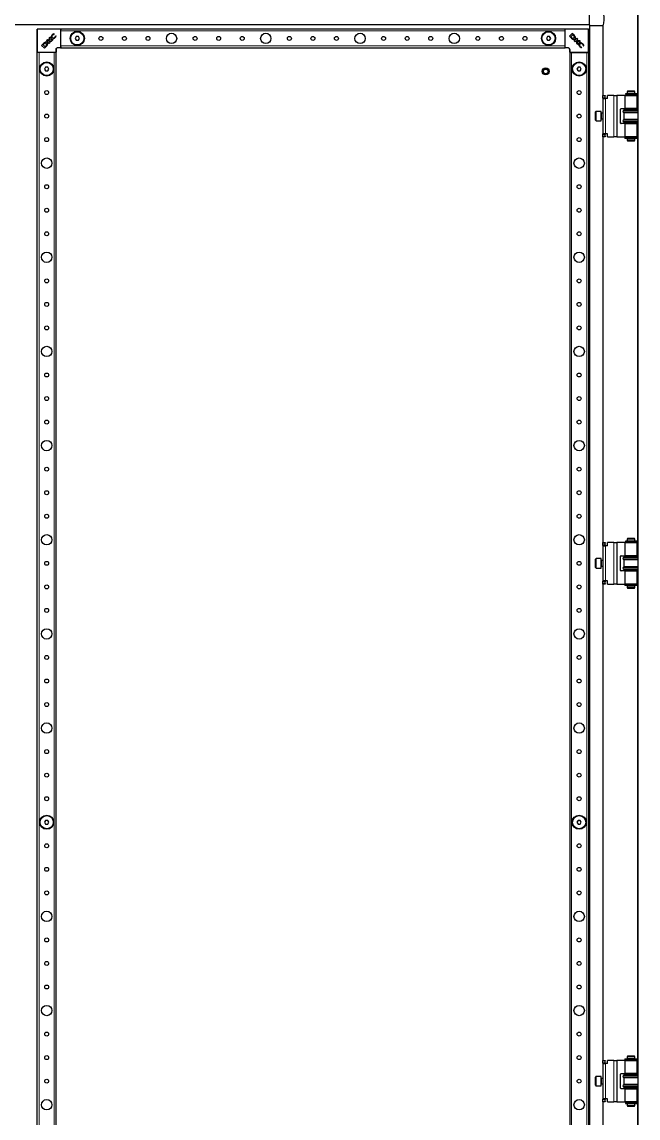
# Model space of a CAD drawing. Header units: millimetres. Extents: x -1414 to 3240, y -1920 to 1219.
# Drawn here: x -331 to 323, y -535 to 629 of the extents above; entities that cross this region are included whole.
import ezdxf

# ---------------------------------------------------------------- set-up
doc = ezdxf.new("R2010")
doc.units = ezdxf.units.MM

msp = doc.modelspace()

# ---------------------------------------------------------------- linework, layer by layer
at = {"color": 8, "linetype": 'Continuous', "lineweight": 18}
for p, q in [((321.96, 653.68), (321.96, 552.48)), ((-314.64, 620.98), (-314.94, 620.98)), ((-314.64, 620.98), (-314.64, 621.28)), ((-314.64, 620.98), (-314.64, 596.58)), ((-290.24, 620.98), (-314.64, 620.98)), ((-290.24, 621.28), (-290.24, 620.98)), ((-290.24, 601.58), (-290.24, 620.98)), ((-289.94, 620.98), (-290.24, 620.98)), ((-289.94, 619.28), (245.06, 619.28)), ((245.36, 620.98), (245.06, 620.98)), ((245.36, 620.98), (245.36, 621.28)), ((245.36, 620.98), (245.36, 601.58)), ((269.76, 620.98), (245.36, 620.98)), ((269.76, 620.98), (269.76, 621.28)), ((269.76, 596.58), (269.76, 620.98)), ((269.76, 620.98), (270.06, 620.98)), ((-314.64, 596.58), (-314.94, 596.58)), ((-314.64, 596.58), (-295.24, 596.58)), ((-314.64, 596.58), (-314.64, 596.28)), ((-312.94, -1038.72), (-312.94, 596.28)), ((-296.94, -1038.72), (-296.94, 596.28)), ((-295.24, 596.58), (-295.24, 599.28)), ((-294.94, 599.28), (-295.24, 599.28)), ((-295.24, 596.58), (-295.24, 596.28)), ((-294.94, 596.58), (-295.24, 596.58)), ((-292.94, 601.58), (-290.24, 601.58)), ((-292.94, 601.28), (-292.94, 601.58)), ((-290.24, 601.58), (-290.24, 601.28)), ((-289.94, 601.58), (-290.24, 601.58)), ((-289.94, 603.28), (245.06, 603.28)), ((245.36, 601.58), (245.06, 601.58)), ((245.36, 601.58), (248.06, 601.58)), ((245.36, 601.28), (245.36, 601.58)), ((248.06, 601.28), (248.06, 601.58)), ((250.06, 599.28), (250.36, 599.28)), ((250.36, 596.58), (250.06, 596.58)), ((250.36, 599.28), (250.36, 596.58)), ((250.36, 596.58), (269.76, 596.58)), ((250.36, 596.28), (250.36, 596.58)), ((252.06, 596.28), (252.06, -1038.72)), ((268.06, 596.28), (268.06, -1038.72)), ((269.76, 596.28), (269.76, 596.58)), ((270.06, 596.58), (269.76, 596.58)), ((287.51, 550.28), (285.01, 550.28)), ((285.01, 548.28), (287.51, 548.28)), ((288.01, 547.48), (288.01, 510.08)), ((297.01, 550.78), (297.01, 506.78)), ((300.51, 506.78), (300.51, 550.78)), ((309.22, 551.58), (309.22, 552.48)), ((321.96, 551.58), (321.96, 535.78)), ((278.11, 533.78), (278.11, 528.78)), ((278.11, 528.78), (278.11, 523.78)), ((283.76, 531.78), (283.76, 525.78)), ((322.56, 534.5), (306.86, 534.5)), ((322.56, 533.07), (306.86, 533.07)), ((322.56, 524.5), (306.86, 524.5)), ((322.56, 523.07), (306.86, 523.07)), ((321.96, 521.78), (321.96, 505.98)), ((287.51, 509.28), (285.01, 509.28)), ((285.01, 507.28), (287.51, 507.28)), ((308.74, 505.08), (308.74, 505.98)), ((321.96, 505.08), (321.96, 77.48)), ((287.51, 75.28), (285.01, 75.28)), ((285.01, 73.28), (287.51, 73.28)), ((288.01, 72.48), (288.01, 35.08)), ((297.01, 75.78), (297.01, 31.78)), ((300.51, 31.78), (300.51, 75.78)), ((309.22, 76.58), (309.22, 77.48)), ((321.96, 76.58), (321.96, 60.78)), ((278.11, 58.78), (278.11, 53.78)), ((322.56, 59.5), (306.86, 59.5)), ((278.11, 53.78), (278.11, 48.78)), ((283.76, 56.78), (283.76, 50.78)), ((322.56, 58.07), (306.86, 58.07)), ((322.56, 49.5), (306.86, 49.5)), ((322.56, 48.07), (306.86, 48.07)), ((321.96, 46.78), (321.96, 30.98)), ((287.51, 34.28), (285.01, 34.28)), ((285.01, 32.28), (287.51, 32.28)), ((308.74, 30.08), (308.74, 30.98)), ((321.96, 30.08), (321.96, -472.52)), ((287.51, -474.72), (285.01, -474.72)), ((285.01, -476.72), (287.51, -476.72)), ((297.01, -474.22), (297.01, -518.22)), ((300.51, -518.22), (300.51, -474.22)), ((308.74, -472.52), (308.74, -473.42)), ((321.96, -473.42), (321.96, -489.22)), ((288.01, -477.52), (288.01, -514.92)), ((278.11, -491.22), (278.11, -501.22)), ((283.76, -493.22), (283.76, -496.22)), ((283.76, -496.22), (283.76, -499.22)), ((322.56, -490.5), (306.86, -490.5)), ((322.56, -491.93), (306.86, -491.93)), ((322.56, -500.5), (306.86, -500.5)), ((322.56, -501.93), (306.86, -501.93)), ((321.96, -503.22), (321.96, -519.02)), ((287.51, -515.72), (285.01, -515.72)), ((285.01, -517.72), (287.51, -517.72)), ((309.22, -519.02), (309.22, -519.92)), ((321.96, -519.92), (321.96, -947.52))]:
    msp.add_line(p, q, dxfattribs=at)
at = {"color": 7, "linetype": 'Continuous', "lineweight": 25}
for p, q in [((322.56, -1098.72), (322.56, 656.28)), ((270.56, 625.78), (-359.69, 625.78)), ((-314.94, 596.58), (-314.94, 620.98)), ((-314.64, 621.28), (-290.24, 621.28)), ((-289.94, 620.98), (-289.94, 621.28)), ((-289.94, 621.28), (245.06, 621.28)), ((-289.94, 620.98), (-289.94, 620.34)), ((-289.94, 619.28), (-289.94, 620.34)), ((-289.94, 603.28), (-289.94, 619.28)), ((245.06, 620.98), (245.06, 621.28)), ((245.06, 620.34), (245.06, 620.98)), ((245.06, 619.28), (245.06, 620.34)), ((245.06, 603.28), (245.06, 619.28)), ((245.36, 621.28), (269.76, 621.28)), ((270.06, 620.98), (270.06, 596.58)), ((271.56, -1067.22), (271.56, 624.78)), ((285.56, 550.78), (285.56, 624.78)), ((-308.3, 605.88), (-310.29, 603.89)), ((-304.24, 609.94), (-305.29, 608.89)), ((-305.29, 608.89), (-302.33, 605.93)), ((-302.85, 608.55), (-304.24, 609.94)), ((-302.36, 611.82), (-302.85, 608.55)), ((-302.51, 608.23), (-299.85, 608.41)), ((-301.27, 606.99), (-302.51, 608.23)), ((-301.57, 612.61), (-302.36, 611.82)), ((-302.33, 605.93), (-301.27, 606.99)), ((-302.04, 609.52), (-301.57, 612.61)), ((-298.57, 609.7), (-302.04, 609.52)), ((-299.85, 608.41), (-298.57, 609.7)), ((-297, 615.74), (-297.34, 616.43)), ((-297.14, 615.6), (-297, 615.74)), ((-295.19, 614.17), (-295.3, 614.06)), ((-294.94, 613.66), (-295.19, 614.17)), ((-273.59, 613.28), (-274.75, 611.28)), ((-274.75, 611.28), (-273.59, 609.28)), ((-271.28, 613.28), (-273.59, 613.28)), ((-273.59, 609.28), (-271.28, 609.28)), ((-270.13, 611.28), (-271.28, 613.28)), ((-271.28, 609.28), (-270.13, 611.28)), ((226.41, 613.28), (225.25, 611.28)), ((225.25, 611.28), (226.41, 609.28)), ((228.72, 613.28), (226.41, 613.28)), ((226.41, 609.28), (228.72, 609.28)), ((229.87, 611.28), (228.72, 613.28)), ((228.72, 609.28), (229.87, 611.28)), ((252.67, 616.64), (249.71, 613.68)), ((249.71, 613.68), (251.6, 611.79)), ((253.37, 615.11), (251.19, 612.93)), ((251.19, 612.93), (251.87, 612.27)), ((251.6, 611.79), (251.62, 611.77)), ((254.66, 614.64), (252.67, 616.64)), ((254.11, 614.39), (253.37, 615.11)), ((257.67, 611.63), (254.71, 608.67)), ((254.71, 608.67), (255.77, 607.61)), ((255.77, 607.61), (257.01, 608.86)), ((257.01, 608.86), (257.19, 606.2)), ((257.19, 606.2), (258.47, 604.91)), ((257.33, 609.2), (258.72, 610.59)), ((260.59, 608.71), (257.33, 609.2)), ((258.72, 610.59), (257.67, 611.63)), ((258.29, 608.38), (261.39, 607.91)), ((258.47, 604.91), (258.29, 608.38)), ((261.39, 607.91), (260.59, 608.71)), ((-314.94, -1038.72), (-314.94, 596.28)), ((-314.64, 596.28), (-314.94, 596.28)), ((-313.99, 596.28), (-314.64, 596.28)), ((-312.94, 596.28), (-313.99, 596.28)), ((-296.94, 596.28), (-312.94, 596.28)), ((-310.29, 603.89), (-307.33, 600.93)), ((-308.05, 605.33), (-308.77, 604.59)), ((-308.77, 604.59), (-306.59, 602.41)), ((-307.33, 600.93), (-305.44, 602.82)), ((-306.59, 602.41), (-305.93, 603.09)), ((-305.44, 602.82), (-305.42, 602.84)), ((-295.89, 596.28), (-296.94, 596.28)), ((-295.24, 596.28), (-295.89, 596.28)), ((-294.94, 596.28), (-295.24, 596.28)), ((-294.94, 599.28), (-294.94, 596.58)), ((-294.94, -1038.72), (-294.94, 596.28)), ((-290.24, 601.28), (-292.94, 601.28)), ((-289.94, 602.23), (-289.94, 603.28)), ((-289.94, 602.23), (-289.94, 601.58)), ((-289.94, 601.28), (-289.94, 601.58)), ((-289.94, 601.28), (245.06, 601.28)), ((245.06, 602.23), (245.06, 603.28)), ((245.06, 601.58), (245.06, 602.23)), ((245.06, 601.28), (245.06, 601.58)), ((248.06, 601.28), (245.36, 601.28)), ((250.06, 596.58), (250.06, 599.28)), ((250.06, 596.28), (250.06, -1038.72)), ((250.06, 596.28), (250.36, 596.28)), ((251.01, 596.28), (250.36, 596.28)), ((251.01, 596.28), (252.06, 596.28)), ((252.06, 596.28), (268.06, 596.28)), ((262.43, 601.29), (262.94, 601.53)), ((262.94, 601.53), (262.84, 601.64)), ((264.38, 603.48), (264.52, 603.35)), ((264.52, 603.35), (265.2, 603.68)), ((268.06, 596.28), (269.11, 596.28)), ((269.76, 596.28), (269.11, 596.28)), ((269.76, 596.28), (270.06, 596.28)), ((270.06, 596.28), (270.06, -1038.72)), ((-306.09, 580.78), (-307.25, 578.78)), ((-307.25, 578.78), (-306.09, 576.78)), ((-303.78, 580.78), (-306.09, 580.78)), ((-306.09, 576.78), (-303.78, 576.78)), ((-302.63, 578.78), (-303.78, 580.78)), ((-303.78, 576.78), (-302.63, 578.78)), ((258.91, 580.78), (257.75, 578.78)), ((257.75, 578.78), (258.91, 576.78)), ((261.22, 580.78), (258.91, 580.78)), ((258.91, 576.78), (261.22, 576.78)), ((262.37, 578.78), (261.22, 580.78)), ((261.22, 576.78), (262.37, 578.78)), ((285.01, 550.28), (285.01, 550.78)), ((285.01, 550.78), (287.51, 550.78)), ((285.01, 548.28), (285.01, 550.28)), ((285.01, 547.78), (285.01, 548.28)), ((287.51, 547.78), (285.01, 547.78)), ((285.01, 547.78), (285.01, 547.48)), ((285.01, 547.48), (288.01, 547.48)), ((285.01, 547.48), (285.01, 510.08)), ((287.51, 550.78), (287.51, 550.28)), ((287.51, 548.28), (287.51, 550.28)), ((287.51, 548.28), (287.51, 547.78)), ((287.51, 547.48), (287.51, 547.78)), ((290.01, 547.48), (288.01, 547.48)), ((297.01, 550.78), (290.01, 550.78)), ((290.01, 547.48), (290.01, 550.78)), ((297.01, 550.78), (300.01, 550.78)), ((300.01, 550.78), (300.01, 506.78)), ((300.51, 550.78), (300.01, 550.78)), ((308.61, 550.78), (300.51, 550.78)), ((308.61, 550.78), (308.61, 536.78)), ((308.61, 550.78), (321.51, 550.78)), ((309.12, 552.48), (309.12, 551.58)), ((309.14, 552.48), (309.12, 552.48)), ((309.14, 551.58), (309.12, 551.58)), ((309.14, 552.48), (309.14, 551.58)), ((309.22, 552.48), (309.14, 552.48)), ((309.22, 551.58), (309.14, 551.58)), ((322.21, 552.48), (309.22, 552.48)), ((322.21, 551.58), (309.22, 551.58)), ((311.64, 555.53), (311.06, 554.53)), ((311.06, 554.53), (311.06, 552.53)), ((319.06, 554.53), (311.06, 554.53)), ((311.06, 552.53), (319.06, 552.53)), ((311.06, 551.53), (311.06, 550.78)), ((311.06, 551.53), (319.06, 551.53)), ((311.56, 552.53), (311.56, 552.48)), ((311.56, 551.58), (311.56, 551.53)), ((311.64, 555.53), (318.48, 555.53)), ((319.06, 554.53), (318.48, 555.53)), ((318.56, 552.48), (318.56, 552.53)), ((318.56, 551.53), (318.56, 551.58)), ((319.06, 552.53), (319.06, 554.53)), ((319.06, 550.78), (319.06, 551.53)), ((321.51, 536.78), (321.51, 550.78)), ((322.21, 551.58), (322.21, 552.48)), ((304.01, 521.28), (304.01, 536.28)), ((304.51, 536.78), (308.61, 536.78)), ((307.56, 535.78), (307.56, 535.18)), ((307.56, 535.78), (322.56, 535.78)), ((321.51, 536.78), (308.61, 536.78)), ((311.06, 536.78), (311.06, 535.78)), ((319.06, 535.78), (319.06, 536.78)), ((277.51, 528.78), (277.51, 533.18)), ((277.51, 524.38), (277.51, 528.78)), ((283.51, 533.78), (278.11, 533.78)), ((283.51, 528.78), (283.51, 533.78)), ((283.51, 523.78), (283.51, 528.78)), ((285.01, 531.78), (283.76, 531.78)), ((283.76, 525.78), (285.01, 525.78)), ((307.56, 535.18), (306.86, 534.5)), ((306.86, 533.07), (307.56, 532.38)), ((307.56, 525.18), (306.86, 524.5)), ((322.56, 535.18), (307.56, 535.18)), ((307.56, 532.38), (307.56, 525.18)), ((322.56, 532.38), (307.56, 532.38)), ((322.56, 525.18), (307.56, 525.18)), ((278.11, 523.78), (283.51, 523.78)), ((308.61, 520.78), (304.51, 520.78)), ((306.86, 523.07), (307.56, 522.38)), ((307.56, 522.38), (307.56, 521.78)), ((322.56, 522.38), (307.56, 522.38)), ((307.56, 521.78), (322.56, 521.78)), ((308.61, 520.78), (308.61, 506.78)), ((308.61, 520.78), (321.51, 520.78)), ((311.06, 521.78), (311.06, 520.78)), ((319.06, 520.78), (319.06, 521.78)), ((321.51, 506.78), (321.51, 520.78)), ((288.01, 510.08), (285.01, 510.08)), ((285.01, 510.08), (285.01, 509.78)), ((285.01, 509.78), (287.51, 509.78)), ((285.01, 509.28), (285.01, 509.78)), ((285.01, 507.28), (285.01, 509.28)), ((285.01, 506.78), (285.01, 507.28)), ((287.51, 506.78), (285.01, 506.78)), ((285.56, 75.78), (285.56, 506.78)), ((287.51, 509.78), (287.51, 510.08)), ((287.51, 509.78), (287.51, 509.28)), ((287.51, 507.28), (287.51, 509.28)), ((287.51, 507.28), (287.51, 506.78)), ((290.01, 510.08), (288.01, 510.08)), ((290.01, 506.78), (290.01, 510.08)), ((290.01, 506.78), (297.01, 506.78)), ((300.01, 506.78), (297.01, 506.78)), ((300.01, 506.78), (300.51, 506.78)), ((300.51, 506.78), (308.61, 506.78)), ((321.51, 506.78), (308.61, 506.78)), ((308.69, 505.98), (308.69, 505.08)), ((308.74, 505.98), (308.69, 505.98)), ((308.74, 505.08), (308.69, 505.08)), ((322.21, 505.98), (308.74, 505.98)), ((322.21, 505.08), (308.74, 505.08)), ((311.06, 506.78), (311.06, 506.03)), ((311.06, 506.03), (319.06, 506.03)), ((311.06, 505.03), (311.06, 503.03)), ((311.06, 505.03), (319.06, 505.03)), ((311.06, 503.03), (311.64, 502.03)), ((311.06, 503.03), (315.59, 503.03)), ((311.56, 506.03), (311.56, 505.98)), ((311.56, 505.08), (311.56, 505.03)), ((315.52, 502.03), (311.64, 502.03)), ((318.48, 502.03), (315.52, 502.03)), ((315.59, 503.03), (319.06, 503.03)), ((318.48, 502.03), (319.06, 503.03)), ((318.56, 505.98), (318.56, 506.03)), ((318.56, 505.03), (318.56, 505.08)), ((319.06, 506.03), (319.06, 506.78)), ((319.06, 503.03), (319.06, 505.03)), ((322.21, 505.08), (322.21, 505.98)), ((285.01, 75.28), (285.01, 75.78)), ((285.01, 75.78), (287.51, 75.78)), ((285.01, 73.28), (285.01, 75.28)), ((285.01, 72.78), (285.01, 73.28)), ((287.51, 72.78), (285.01, 72.78)), ((285.01, 72.78), (285.01, 72.48)), ((285.01, 72.48), (288.01, 72.48)), ((285.01, 72.48), (285.01, 35.08)), ((287.51, 75.78), (287.51, 75.28)), ((287.51, 73.28), (287.51, 75.28)), ((287.51, 73.28), (287.51, 72.78)), ((287.51, 72.48), (287.51, 72.78)), ((290.01, 72.48), (288.01, 72.48)), ((297.01, 75.78), (290.01, 75.78)), ((290.01, 72.48), (290.01, 75.78)), ((297.01, 75.78), (300.01, 75.78)), ((300.01, 75.78), (300.01, 31.78)), ((300.51, 75.78), (300.01, 75.78)), ((308.61, 75.78), (300.51, 75.78)), ((308.61, 75.78), (308.61, 61.78)), ((308.61, 75.78), (321.51, 75.78)), ((309.12, 77.48), (309.12, 76.58)), ((309.14, 77.48), (309.12, 77.48)), ((309.14, 76.58), (309.12, 76.58)), ((309.14, 77.48), (309.14, 76.58)), ((309.22, 77.48), (309.14, 77.48)), ((309.22, 76.58), (309.14, 76.58)), ((322.21, 77.48), (309.22, 77.48)), ((322.21, 76.58), (309.22, 76.58)), ((311.64, 80.53), (311.06, 79.53)), ((311.06, 79.53), (311.06, 77.53)), ((319.06, 79.53), (311.06, 79.53)), ((311.06, 77.53), (319.06, 77.53)), ((311.06, 76.53), (311.06, 75.78)), ((311.06, 76.53), (319.06, 76.53)), ((311.56, 77.53), (311.56, 77.48)), ((311.56, 76.58), (311.56, 76.53)), ((311.64, 80.53), (318.48, 80.53)), ((319.06, 79.53), (318.48, 80.53)), ((318.56, 77.48), (318.56, 77.53)), ((318.56, 76.53), (318.56, 76.58)), ((319.06, 77.53), (319.06, 79.53)), ((319.06, 75.78), (319.06, 76.53)), ((321.51, 61.78), (321.51, 75.78)), ((322.21, 76.58), (322.21, 77.48)), ((283.51, 58.78), (278.11, 58.78)), ((283.51, 53.78), (283.51, 58.78)), ((304.01, 46.28), (304.01, 61.28)), ((304.51, 61.78), (308.61, 61.78)), ((307.56, 60.18), (306.86, 59.5)), ((307.56, 60.78), (307.56, 60.18)), ((307.56, 60.78), (322.56, 60.78)), ((322.56, 60.18), (307.56, 60.18)), ((321.51, 61.78), (308.61, 61.78)), ((311.06, 61.78), (311.06, 60.78)), ((319.06, 60.78), (319.06, 61.78)), ((277.51, 53.78), (277.51, 58.18)), ((277.51, 49.38), (277.51, 53.78)), ((278.11, 48.78), (283.51, 48.78)), ((283.51, 48.78), (283.51, 53.78)), ((285.01, 56.78), (283.76, 56.78)), ((283.76, 50.78), (285.01, 50.78)), ((306.86, 58.07), (307.56, 57.38)), ((307.56, 50.18), (306.86, 49.5)), ((306.86, 48.07), (307.56, 47.38)), ((307.56, 57.38), (307.56, 50.18)), ((322.56, 57.38), (307.56, 57.38)), ((322.56, 50.18), (307.56, 50.18)), ((307.56, 47.38), (307.56, 46.78)), ((322.56, 47.38), (307.56, 47.38)), ((307.56, 46.78), (322.56, 46.78)), ((311.06, 46.78), (311.06, 45.78)), ((319.06, 45.78), (319.06, 46.78)), ((288.01, 35.08), (285.01, 35.08)), ((285.01, 35.08), (285.01, 34.78)), ((287.51, 34.78), (287.51, 35.08)), ((290.01, 35.08), (288.01, 35.08)), ((290.01, 31.78), (290.01, 35.08)), ((308.61, 45.78), (304.51, 45.78)), ((308.61, 45.78), (308.61, 31.78)), ((308.61, 45.78), (321.51, 45.78)), ((321.51, 31.78), (321.51, 45.78)), ((285.01, 34.78), (287.51, 34.78)), ((285.01, 34.28), (285.01, 34.78)), ((285.01, 32.28), (285.01, 34.28)), ((285.01, 31.78), (285.01, 32.28)), ((287.51, 31.78), (285.01, 31.78)), ((285.56, -474.22), (285.56, 31.78)), ((287.51, 34.78), (287.51, 34.28)), ((287.51, 32.28), (287.51, 34.28)), ((287.51, 32.28), (287.51, 31.78)), ((290.01, 31.78), (297.01, 31.78)), ((300.01, 31.78), (297.01, 31.78)), ((300.01, 31.78), (300.51, 31.78)), ((300.51, 31.78), (308.61, 31.78)), ((321.51, 31.78), (308.61, 31.78)), ((308.69, 30.98), (308.69, 30.08)), ((308.74, 30.98), (308.69, 30.98)), ((308.74, 30.08), (308.69, 30.08)), ((322.21, 30.98), (308.74, 30.98)), ((322.21, 30.08), (308.74, 30.08)), ((311.06, 31.78), (311.06, 31.03)), ((311.06, 31.03), (319.06, 31.03)), ((311.06, 30.03), (311.06, 28.03)), ((311.06, 30.03), (319.06, 30.03)), ((311.06, 28.03), (311.64, 27.03)), ((311.06, 28.03), (315.59, 28.03)), ((311.56, 31.03), (311.56, 30.98)), ((311.56, 30.08), (311.56, 30.03)), ((315.52, 27.03), (311.64, 27.03)), ((318.48, 27.03), (315.52, 27.03)), ((315.59, 28.03), (319.06, 28.03)), ((318.48, 27.03), (319.06, 28.03)), ((318.56, 30.98), (318.56, 31.03)), ((318.56, 30.03), (318.56, 30.08)), ((319.06, 31.03), (319.06, 31.78)), ((319.06, 28.03), (319.06, 30.03)), ((322.21, 30.08), (322.21, 30.98)), ((-306.09, -219.22), (-307.25, -221.22)), ((-303.78, -219.22), (-306.09, -219.22)), ((-302.63, -221.22), (-303.78, -219.22)), ((258.91, -219.22), (257.75, -221.22)), ((261.22, -219.22), (258.91, -219.22)), ((262.37, -221.22), (261.22, -219.22)), ((-307.25, -221.22), (-306.09, -223.22)), ((-306.09, -223.22), (-303.78, -223.22)), ((-303.78, -223.22), (-302.63, -221.22)), ((257.75, -221.22), (258.91, -223.22)), ((258.91, -223.22), (261.22, -223.22)), ((261.22, -223.22), (262.37, -221.22)), ((285.01, -474.72), (285.01, -474.22)), ((285.01, -474.22), (287.51, -474.22)), ((285.01, -476.72), (285.01, -474.72)), ((285.01, -477.22), (285.01, -476.72)), ((287.51, -477.22), (285.01, -477.22)), ((285.01, -477.22), (285.01, -477.52)), ((287.51, -474.22), (287.51, -474.72)), ((287.51, -476.72), (287.51, -474.72)), ((287.51, -476.72), (287.51, -477.22)), ((287.51, -477.52), (287.51, -477.22)), ((297.01, -474.22), (290.01, -474.22)), ((290.01, -477.52), (290.01, -474.22)), ((297.01, -474.22), (300.01, -474.22)), ((300.01, -474.22), (300.01, -518.22)), ((300.51, -474.22), (300.01, -474.22)), ((308.61, -474.22), (300.51, -474.22)), ((308.61, -474.22), (308.61, -488.22)), ((308.61, -474.22), (321.51, -474.22)), ((308.69, -472.52), (308.69, -473.42)), ((308.69, -472.52), (308.74, -472.52)), ((308.69, -473.42), (308.74, -473.42)), ((308.74, -472.52), (322.21, -472.52)), ((308.74, -473.42), (322.21, -473.42)), ((311.64, -469.47), (311.06, -470.47)), ((311.06, -470.47), (311.06, -472.47)), ((319.06, -470.47), (311.06, -470.47)), ((315.59, -472.47), (311.06, -472.47)), ((311.06, -473.47), (311.06, -474.22)), ((315.59, -473.47), (311.06, -473.47)), ((311.56, -472.47), (311.56, -472.52)), ((311.56, -473.42), (311.56, -473.47)), ((311.64, -469.47), (318.48, -469.47)), ((319.06, -472.47), (315.59, -472.47)), ((319.06, -473.47), (315.59, -473.47)), ((319.06, -470.47), (318.48, -469.47)), ((318.56, -472.52), (318.56, -472.47)), ((318.56, -473.47), (318.56, -473.42)), ((319.06, -472.47), (319.06, -470.47)), ((319.06, -474.22), (319.06, -473.47)), ((321.51, -488.22), (321.51, -474.22)), ((322.21, -473.42), (322.21, -472.52)), ((285.01, -477.52), (288.01, -477.52)), ((285.01, -477.52), (285.01, -514.92)), ((290.01, -477.52), (288.01, -477.52)), ((304.01, -503.72), (304.01, -488.72)), ((304.51, -488.22), (308.61, -488.22)), ((321.51, -488.22), (308.61, -488.22)), ((311.06, -488.22), (311.06, -489.22)), ((319.06, -489.22), (319.06, -488.22)), ((277.51, -500.62), (277.51, -491.82)), ((283.51, -491.22), (278.11, -491.22)), ((283.51, -501.22), (283.51, -491.22)), ((285.01, -493.22), (283.76, -493.22)), ((283.76, -499.22), (285.01, -499.22)), ((307.56, -489.82), (306.86, -490.5)), ((306.86, -491.93), (307.56, -492.62)), ((307.56, -499.82), (306.86, -500.5)), ((307.56, -489.22), (307.56, -489.82)), ((307.56, -489.22), (322.56, -489.22)), ((322.56, -489.82), (307.56, -489.82)), ((307.56, -492.62), (307.56, -499.82)), ((322.56, -492.62), (307.56, -492.62)), ((322.56, -499.82), (307.56, -499.82)), ((278.11, -501.22), (283.51, -501.22)), ((308.61, -504.22), (304.51, -504.22)), ((306.86, -501.93), (307.56, -502.62)), ((307.56, -502.62), (307.56, -503.22)), ((322.56, -502.62), (307.56, -502.62)), ((307.56, -503.22), (322.56, -503.22)), ((308.61, -504.22), (308.61, -518.22)), ((308.61, -504.22), (321.51, -504.22)), ((311.06, -503.22), (311.06, -504.22)), ((319.06, -504.22), (319.06, -503.22)), ((321.51, -518.22), (321.51, -504.22)), ((288.01, -514.92), (285.01, -514.92)), ((285.01, -514.92), (285.01, -515.22)), ((285.01, -515.72), (285.01, -515.22)), ((285.01, -515.22), (287.51, -515.22)), ((285.01, -517.72), (285.01, -515.72)), ((285.01, -518.22), (285.01, -517.72)), ((287.51, -518.22), (285.01, -518.22)), ((285.56, -949.22), (285.56, -518.22)), ((287.51, -515.22), (287.51, -514.92)), ((287.51, -515.22), (287.51, -515.72)), ((287.51, -517.72), (287.51, -515.72)), ((287.51, -517.72), (287.51, -518.22)), ((290.01, -514.92), (288.01, -514.92)), ((290.01, -518.22), (290.01, -514.92)), ((290.01, -518.22), (297.01, -518.22)), ((300.01, -518.22), (297.01, -518.22)), ((300.01, -518.22), (300.51, -518.22)), ((300.51, -518.22), (308.61, -518.22)), ((321.51, -518.22), (308.61, -518.22)), ((309.12, -519.02), (309.12, -519.92)), ((309.12, -519.02), (309.14, -519.02)), ((309.12, -519.92), (309.14, -519.92)), ((309.14, -519.02), (309.14, -519.92)), ((309.14, -519.02), (309.22, -519.02)), ((309.14, -519.92), (309.22, -519.92)), ((309.22, -519.02), (322.21, -519.02)), ((309.22, -519.92), (322.21, -519.92)), ((311.06, -518.22), (311.06, -518.97)), ((315.59, -518.97), (311.06, -518.97)), ((311.06, -519.97), (311.06, -521.97)), ((315.59, -519.97), (311.06, -519.97)), ((311.06, -521.97), (311.64, -522.97)), ((311.06, -521.97), (315.59, -521.97)), ((311.56, -518.97), (311.56, -519.02)), ((311.56, -519.92), (311.56, -519.97)), ((315.52, -522.97), (311.64, -522.97)), ((318.48, -522.97), (315.52, -522.97)), ((319.06, -518.97), (315.59, -518.97)), ((319.06, -519.97), (315.59, -519.97)), ((315.59, -521.97), (319.06, -521.97)), ((318.48, -522.97), (319.06, -521.97)), ((318.56, -519.02), (318.56, -518.97)), ((318.56, -519.97), (318.56, -519.92)), ((319.06, -518.97), (319.06, -518.22)), ((319.06, -521.97), (319.06, -519.97)), ((322.21, -519.92), (322.21, -519.02))]:
    msp.add_line(p, q, dxfattribs=at)
for centre, radius in [((-272.44, 611.28), 7.5), ((-272.44, 611.28), 7), ((227.56, 611.28), 7.5), ((227.56, 611.28), 7), ((-247.44, 611.28), 2.1), ((-222.44, 611.28), 2.1), ((-197.44, 611.28), 2.1), ((-172.44, 611.28), 5.5), ((-147.44, 611.28), 2.1), ((-122.44, 611.28), 2.1), ((-97.44, 611.28), 2.1), ((-72.44, 611.28), 5.5), ((-47.44, 611.28), 2.1), ((-22.44, 611.28), 2.1), ((2.56, 611.28), 2.1), ((27.56, 611.28), 5.5), ((52.56, 611.28), 2.1), ((77.56, 611.28), 2.1), ((102.56, 611.28), 2.1), ((127.56, 611.28), 5.5), ((152.56, 611.28), 2.1), ((177.56, 611.28), 2.1), ((202.56, 611.28), 2.1), ((-304.94, 578.78), 7.5), ((-304.94, 578.78), 7), ((260.06, 578.78), 7.5), ((260.06, 578.78), 7), ((224.56, 576.28), 3.75), ((224.56, 576.28), 3), ((224.56, 576.28), 2.5), ((-304.94, 553.78), 2.1), ((260.06, 553.78), 2.1), ((-304.94, 528.78), 2.1), ((260.06, 528.78), 2.1), ((-304.94, 503.78), 2.1), ((260.06, 503.78), 2.1), ((-304.94, 478.78), 5.5), ((260.06, 478.78), 5.5), ((-304.94, 453.78), 2.1), ((260.06, 453.78), 2.1), ((-304.94, 428.78), 2.1), ((260.06, 428.78), 2.1), ((-304.94, 403.78), 2.1), ((260.06, 403.78), 2.1), ((-304.94, 378.78), 5.5), ((260.06, 378.78), 5.5), ((-304.94, 353.78), 2.1), ((260.06, 353.78), 2.1), ((-304.94, 328.78), 2.1), ((260.06, 328.78), 2.1), ((-304.94, 303.78), 2.1), ((260.06, 303.78), 2.1), ((-304.94, 278.78), 5.5), ((260.06, 278.78), 5.5), ((-304.94, 253.78), 2.1), ((260.06, 253.78), 2.1), ((-304.94, 228.78), 2.1), ((260.06, 228.78), 2.1), ((-304.94, 203.78), 2.1), ((260.06, 203.78), 2.1), ((-304.94, 178.78), 5.5), ((260.06, 178.78), 5.5), ((-304.94, 153.78), 2.1), ((260.06, 153.78), 2.1), ((-304.94, 128.78), 2.1), ((260.06, 128.78), 2.1), ((-304.94, 103.78), 2.1), ((260.06, 103.78), 2.1), ((-304.94, 78.78), 5.5), ((260.06, 78.78), 5.5), ((-304.94, 53.78), 2.1), ((260.06, 53.78), 2.1), ((-304.94, 28.78), 2.1), ((260.06, 28.78), 2.1), ((-304.94, 3.78), 2.1), ((260.06, 3.78), 2.1), ((-304.94, -21.22), 5.5), ((260.06, -21.22), 5.5), ((-304.94, -46.22), 2.1), ((260.06, -46.22), 2.1), ((-304.94, -71.22), 2.1), ((260.06, -71.22), 2.1), ((-304.94, -96.22), 2.1), ((260.06, -96.22), 2.1), ((-304.94, -121.22), 5.5), ((260.06, -121.22), 5.5), ((-304.94, -146.22), 2.1), ((260.06, -146.22), 2.1), ((-304.94, -171.22), 2.1), ((260.06, -171.22), 2.1), ((-304.94, -196.22), 2.1), ((260.06, -196.22), 2.1), ((-304.94, -221.22), 7.5), ((-304.94, -221.22), 7), ((260.06, -221.22), 7.5), ((260.06, -221.22), 7), ((-304.94, -246.22), 2.1), ((260.06, -246.22), 2.1), ((-304.94, -271.22), 2.1), ((260.06, -271.22), 2.1), ((-304.94, -296.22), 2.1), ((260.06, -296.22), 2.1), ((-304.94, -321.22), 5.5), ((260.06, -321.22), 5.5), ((-304.94, -346.22), 2.1), ((260.06, -346.22), 2.1), ((-304.94, -371.22), 2.1), ((260.06, -371.22), 2.1), ((-304.94, -396.22), 2.1), ((260.06, -396.22), 2.1), ((-304.94, -421.22), 5.5), ((260.06, -421.22), 5.5), ((-304.94, -446.22), 2.1), ((260.06, -446.22), 2.1), ((-304.94, -471.22), 2.1), ((260.06, -471.22), 2.1), ((-304.94, -496.22), 2.1), ((260.06, -496.22), 2.1), ((-304.94, -521.22), 5.5), ((260.06, -521.22), 5.5)]:
    msp.add_circle(centre, radius, dxfattribs=at)
for centre, radius, start, end in [((-314.64, 620.98), 0.3, 90, 180), ((-290.24, 620.98), 0.3, 0, 90), ((245.36, 620.98), 0.3, 90, 180), ((269.76, 620.98), 0.3, 0, 90), ((-304.64, 602.67), 4.87, 110.34448, 138.77765), ((-303.87, 600.86), 6.12, 126.98881, 133.07444), ((-297.43, 613.29), 1.97, 128.45405, 215.887), ((-297.87, 613.69), 1.94, 233.30966, 322.34638), ((249.64, 610.21), 6.12, 36.98881, 43.07444), ((251.45, 610.98), 4.87, 20.34448, 48.77765), ((262.06, 603.77), 1.97, 38.45405, 125.887), ((-314.64, 596.58), 0.3, 180, 270), ((-295.24, 596.58), 0.3, 270, 0), ((-292.94, 599.28), 2, 90, 180), ((-290.24, 601.58), 0.3, 270, 360), ((245.36, 601.58), 0.3, 180, 270), ((248.06, 599.28), 2, 0, 90), ((250.36, 596.58), 0.3, 180, 270), ((262.47, 604.21), 1.94, 143.30966, 232.34638), ((269.76, 596.58), 0.3, 270, 0), ((304.51, 536.28), 0.5, 90, 180), ((278.11, 533.18), 0.6, 90, 180), ((278.11, 524.38), 0.6, 180, 270), ((283.76, 532.03), 0.25, 180, 270), ((283.76, 525.53), 0.25, 90, 180), ((307.56, 533.78), 1, 134.427, 225.573), ((307.56, 523.78), 1, 134.427, 225.573), ((304.51, 521.28), 0.5, 180, 270), ((278.11, 58.18), 0.6, 90, 180), ((304.51, 61.28), 0.5, 90, 180), ((307.56, 58.78), 1, 134.427, 225.573), ((278.11, 49.38), 0.6, 180, 270), ((283.76, 57.03), 0.25, 180, 270), ((283.76, 50.53), 0.25, 90, 180), ((307.56, 48.78), 1, 134.427, 225.573), ((304.51, 46.28), 0.5, 180, 270), ((304.51, -488.72), 0.5, 90, 180), ((278.11, -491.82), 0.6, 90, 180), ((283.76, -492.97), 0.25, 180, 270), ((283.76, -499.47), 0.25, 90, 180), ((307.56, -491.22), 1, 134.427, 225.573), ((307.56, -501.22), 1, 134.427, 225.573), ((278.11, -500.62), 0.6, 180, 270), ((304.51, -503.72), 0.5, 180, 270)]:
    msp.add_arc(centre, radius, start, end, dxfattribs=at)
at = {"color": 8, "linetype": 'Continuous', "lineweight": 18}
for centre, start, end in [((-292.94, 599.28), 90, 180), ((248.06, 599.28), 0, 90)]:
    msp.add_arc(centre, 2.3, start, end, dxfattribs=at)
at = {"color": 7, "linetype": 'Continuous', "lineweight": 25}
for points, knots in [([(285.56, 624.78), (285.97, 626.46), (286.7, 629.5), (286.79, 633.81), (285.82, 637.37), (283.77, 639.82), (281.13, 641.24), (278.11, 641.98), (274.51, 642.19), (271.95, 641.92), (270.56, 641.78)], [0, 0, 0, 0, 0.1760674, 0.3182248, 0.4355964, 0.5434819, 0.6338893, 0.7371517, 0.8581828, 1, 1, 1, 1]), ([(270.56, 641.78), (270.56, 641.75), (270.56, 641.69), (270.56, 641.05), (270.56, 639.58), (270.56, 637.39), (270.56, 635.39), (270.56, 633.78), (270.56, 632.18), (270.56, 630.17), (270.56, 627.99), (270.56, 626.48), (270.56, 626.08), (270.56, 625.95)], [0, 0, 0, 0, 0.0691652, 0.1363002, 0.2672913, 0.3982825, 0.4654174, 0.5345826, 0.6037478, 0.6708828, 0.8018739, 0.9328651, 1, 1, 1, 1]), ([(270.56, 625.95), (270.66, 625.93), (270.8, 625.91), (270.96, 625.84), (271.04, 625.79), (271.1, 625.72), (271.14, 625.65), (271.17, 625.58), (271.23, 625.4), (271.4, 625.32), (271.55, 625.09), (271.58, 624.89), (271.6, 624.78)], [0, 0, 0, 0, 0.146823, 0.2020406, 0.2476428, 0.2869104, 0.3235688, 0.360785, 0.4008303, 0.6285129, 0.7943203, 1, 1, 1, 1]), ([(270.56, 625.78), (270.78, 625.63), (271.19, 625.37), (271.45, 624.96), (271.56, 624.78)], [0, 0, 0, 0, 0.55611397, 1, 1, 1, 1]), ([(272.54, 624.78), (272.24, 624.78), (271.79, 624.78), (271.7, 624.78), (271.68, 624.78)], [0, 0, 0, 0, 0.6491387, 1, 1, 1, 1]), ([(-305.56, 605.67), (-305.66, 605.76), (-305.83, 605.92), (-306.11, 606.1), (-306.38, 606.2), (-306.71, 606.2), (-307.11, 606.04), (-307.39, 605.86), (-307.55, 605.75)], [0, 0, 0, 0, 0.1768081, 0.3192306, 0.4393795, 0.5523951, 0.7492045, 1, 1, 1, 1]), ([(-304.29, 604.17), (-304.18, 604.37), (-303.97, 604.76), (-303.86, 605.39), (-303.9, 605.99), (-304.1, 606.52), (-304.46, 606.96), (-304.97, 607.25), (-305.63, 607.36), (-306.08, 607.28), (-306.33, 607.24)], [0, 0, 0, 0, 0.1380907, 0.2654555, 0.3840134, 0.4961027, 0.6057595, 0.7197905, 0.8476619, 1, 1, 1, 1]), ([(-305.93, 603.09), (-305.74, 603.29), (-305.39, 603.66), (-305.06, 604.19), (-305, 604.64), (-305.07, 604.99), (-305.26, 605.34), (-305.45, 605.55), (-305.56, 605.67)], [0, 0, 0, 0, 0.2746757, 0.5030419, 0.607381, 0.7165791, 0.8434117, 1, 1, 1, 1]), ([(-299.07, 615.19), (-299.4, 614.82), (-300.01, 614.12), (-300.57, 612.95), (-300.7, 612.01), (-300.55, 611.37), (-300.36, 611.14), (-300.27, 611.02)], [0, 0, 0, 0, 0.3156741, 0.5895198, 0.8131992, 0.9090264, 1, 1, 1, 1]), ([(-300.27, 611.02), (-300.11, 610.89), (-299.78, 610.6), (-299.08, 610.44), (-298.2, 610.57), (-297.13, 611.13), (-296.44, 611.77), (-296.04, 612.14)], [0, 0, 0, 0, 0.1305321, 0.2660311, 0.4239974, 0.666819, 1, 1, 1, 1]), ([(-297.34, 616.43), (-297.67, 616.24), (-298.3, 615.9), (-298.83, 615.42), (-299.07, 615.19)], [0, 0, 0, 0, 0.5367999, 1, 1, 1, 1]), ([(-298.65, 614.83), (-298.39, 615.05), (-297.95, 615.42), (-297.38, 615.55), (-297.14, 615.6)], [0, 0, 0, 0, 0.57960822, 1, 1, 1, 1]), ([(-295.3, 614.06), (-295.44, 613.74), (-295.71, 613.17), (-296.13, 612.71), (-296.33, 612.5)], [0, 0, 0, 0, 0.5476433, 1, 1, 1, 1]), ([(-296.04, 612.14), (-295.8, 612.41), (-295.37, 612.87), (-295.07, 613.42), (-294.94, 613.66)], [0, 0, 0, 0, 0.5776526, 1, 1, 1, 1]), ([(251.62, 611.77), (251.69, 611.69), (251.85, 611.54), (252.02, 611.39), (252.1, 611.31)], [0, 0, 0, 0, 0.486421, 1, 1, 1, 1]), ([(251.87, 612.27), (252.07, 612.08), (252.43, 611.73), (252.97, 611.41), (253.42, 611.35), (253.76, 611.41), (254.12, 611.6), (254.33, 611.8), (254.44, 611.91)], [0, 0, 0, 0, 0.2746757, 0.5030419, 0.607381, 0.7165791, 0.8434117, 1, 1, 1, 1]), ([(252.1, 611.31), (252.25, 611.18), (252.52, 610.93), (252.81, 610.72), (252.95, 610.63)], [0, 0, 0, 0, 0.5518299, 1, 1, 1, 1]), ([(252.95, 610.63), (253.15, 610.52), (253.54, 610.32), (254.17, 610.2), (254.76, 610.24), (255.3, 610.44), (255.73, 610.8), (256.03, 611.31), (256.14, 611.97), (256.06, 612.43), (256.01, 612.68)], [0, 0, 0, 0, 0.1380907, 0.2654555, 0.3840134, 0.4961027, 0.6057595, 0.7197905, 0.8476619, 1, 1, 1, 1]), ([(254.44, 611.91), (254.54, 612), (254.7, 612.18), (254.88, 612.45), (254.97, 612.73), (254.97, 613.05), (254.82, 613.46), (254.63, 613.74), (254.53, 613.89)], [0, 0, 0, 0, 0.1768081, 0.3192306, 0.4393795, 0.5523951, 0.7492045, 1, 1, 1, 1]), ([(259.8, 606.62), (259.66, 606.45), (259.38, 606.12), (259.22, 605.42), (259.35, 604.55), (259.91, 603.47), (260.55, 602.79), (260.92, 602.39)], [0, 0, 0, 0, 0.1305321, 0.2660311, 0.4239974, 0.666819, 1, 1, 1, 1]), ([(263.97, 605.41), (263.59, 605.74), (262.9, 606.36), (261.73, 606.91), (260.79, 607.05), (260.15, 606.89), (259.91, 606.71), (259.8, 606.62)], [0, 0, 0, 0, 0.3156741, 0.5895198, 0.8131992, 0.9090264, 1, 1, 1, 1]), ([(265.2, 603.68), (265.02, 604.02), (264.68, 604.65), (264.19, 605.17), (263.97, 605.41)], [0, 0, 0, 0, 0.5367999, 1, 1, 1, 1]), ([(-305.42, 602.84), (-305.35, 602.92), (-305.19, 603.07), (-305.04, 603.24), (-304.97, 603.32)], [0, 0, 0, 0, 0.486421, 1, 1, 1, 1]), ([(-304.97, 603.32), (-304.83, 603.47), (-304.59, 603.74), (-304.38, 604.04), (-304.29, 604.17)], [0, 0, 0, 0, 0.5518299, 1, 1, 1, 1]), ([(260.92, 602.39), (261.19, 602.14), (261.65, 601.72), (262.2, 601.41), (262.43, 601.29)], [0, 0, 0, 0, 0.5776526, 1, 1, 1, 1]), ([(262.84, 601.64), (262.52, 601.79), (261.95, 602.05), (261.49, 602.48), (261.28, 602.67)], [0, 0, 0, 0, 0.5476433, 1, 1, 1, 1]), ([(263.61, 605), (263.82, 604.74), (264.2, 604.29), (264.33, 603.72), (264.38, 603.48)], [0, 0, 0, 0, 0.5796082, 1, 1, 1, 1])]:
    msp.add_open_spline(points, degree=3, knots=knots, dxfattribs=at)
for points in [[(274.99, 624.78), (274.51, 624.78), (273.53, 624.78), (272.87, 624.78), (272.54, 624.78)], [(278.56, 624.78), (277.93, 624.78), (276.68, 624.78), (275.55, 624.78), (274.99, 624.78)], [(282.13, 624.78), (281.57, 624.78), (280.44, 624.78), (279.19, 624.78), (278.56, 624.78)], [(284.58, 624.78), (284.25, 624.78), (283.59, 624.78), (282.62, 624.78), (282.13, 624.78)], [(285.56, 624.78), (285.52, 624.78), (285.43, 624.78), (284.87, 624.78), (284.58, 624.78)]]:
    msp.add_open_spline(points, degree=3, dxfattribs=at)

doc.saveas('drawing.dxf')
